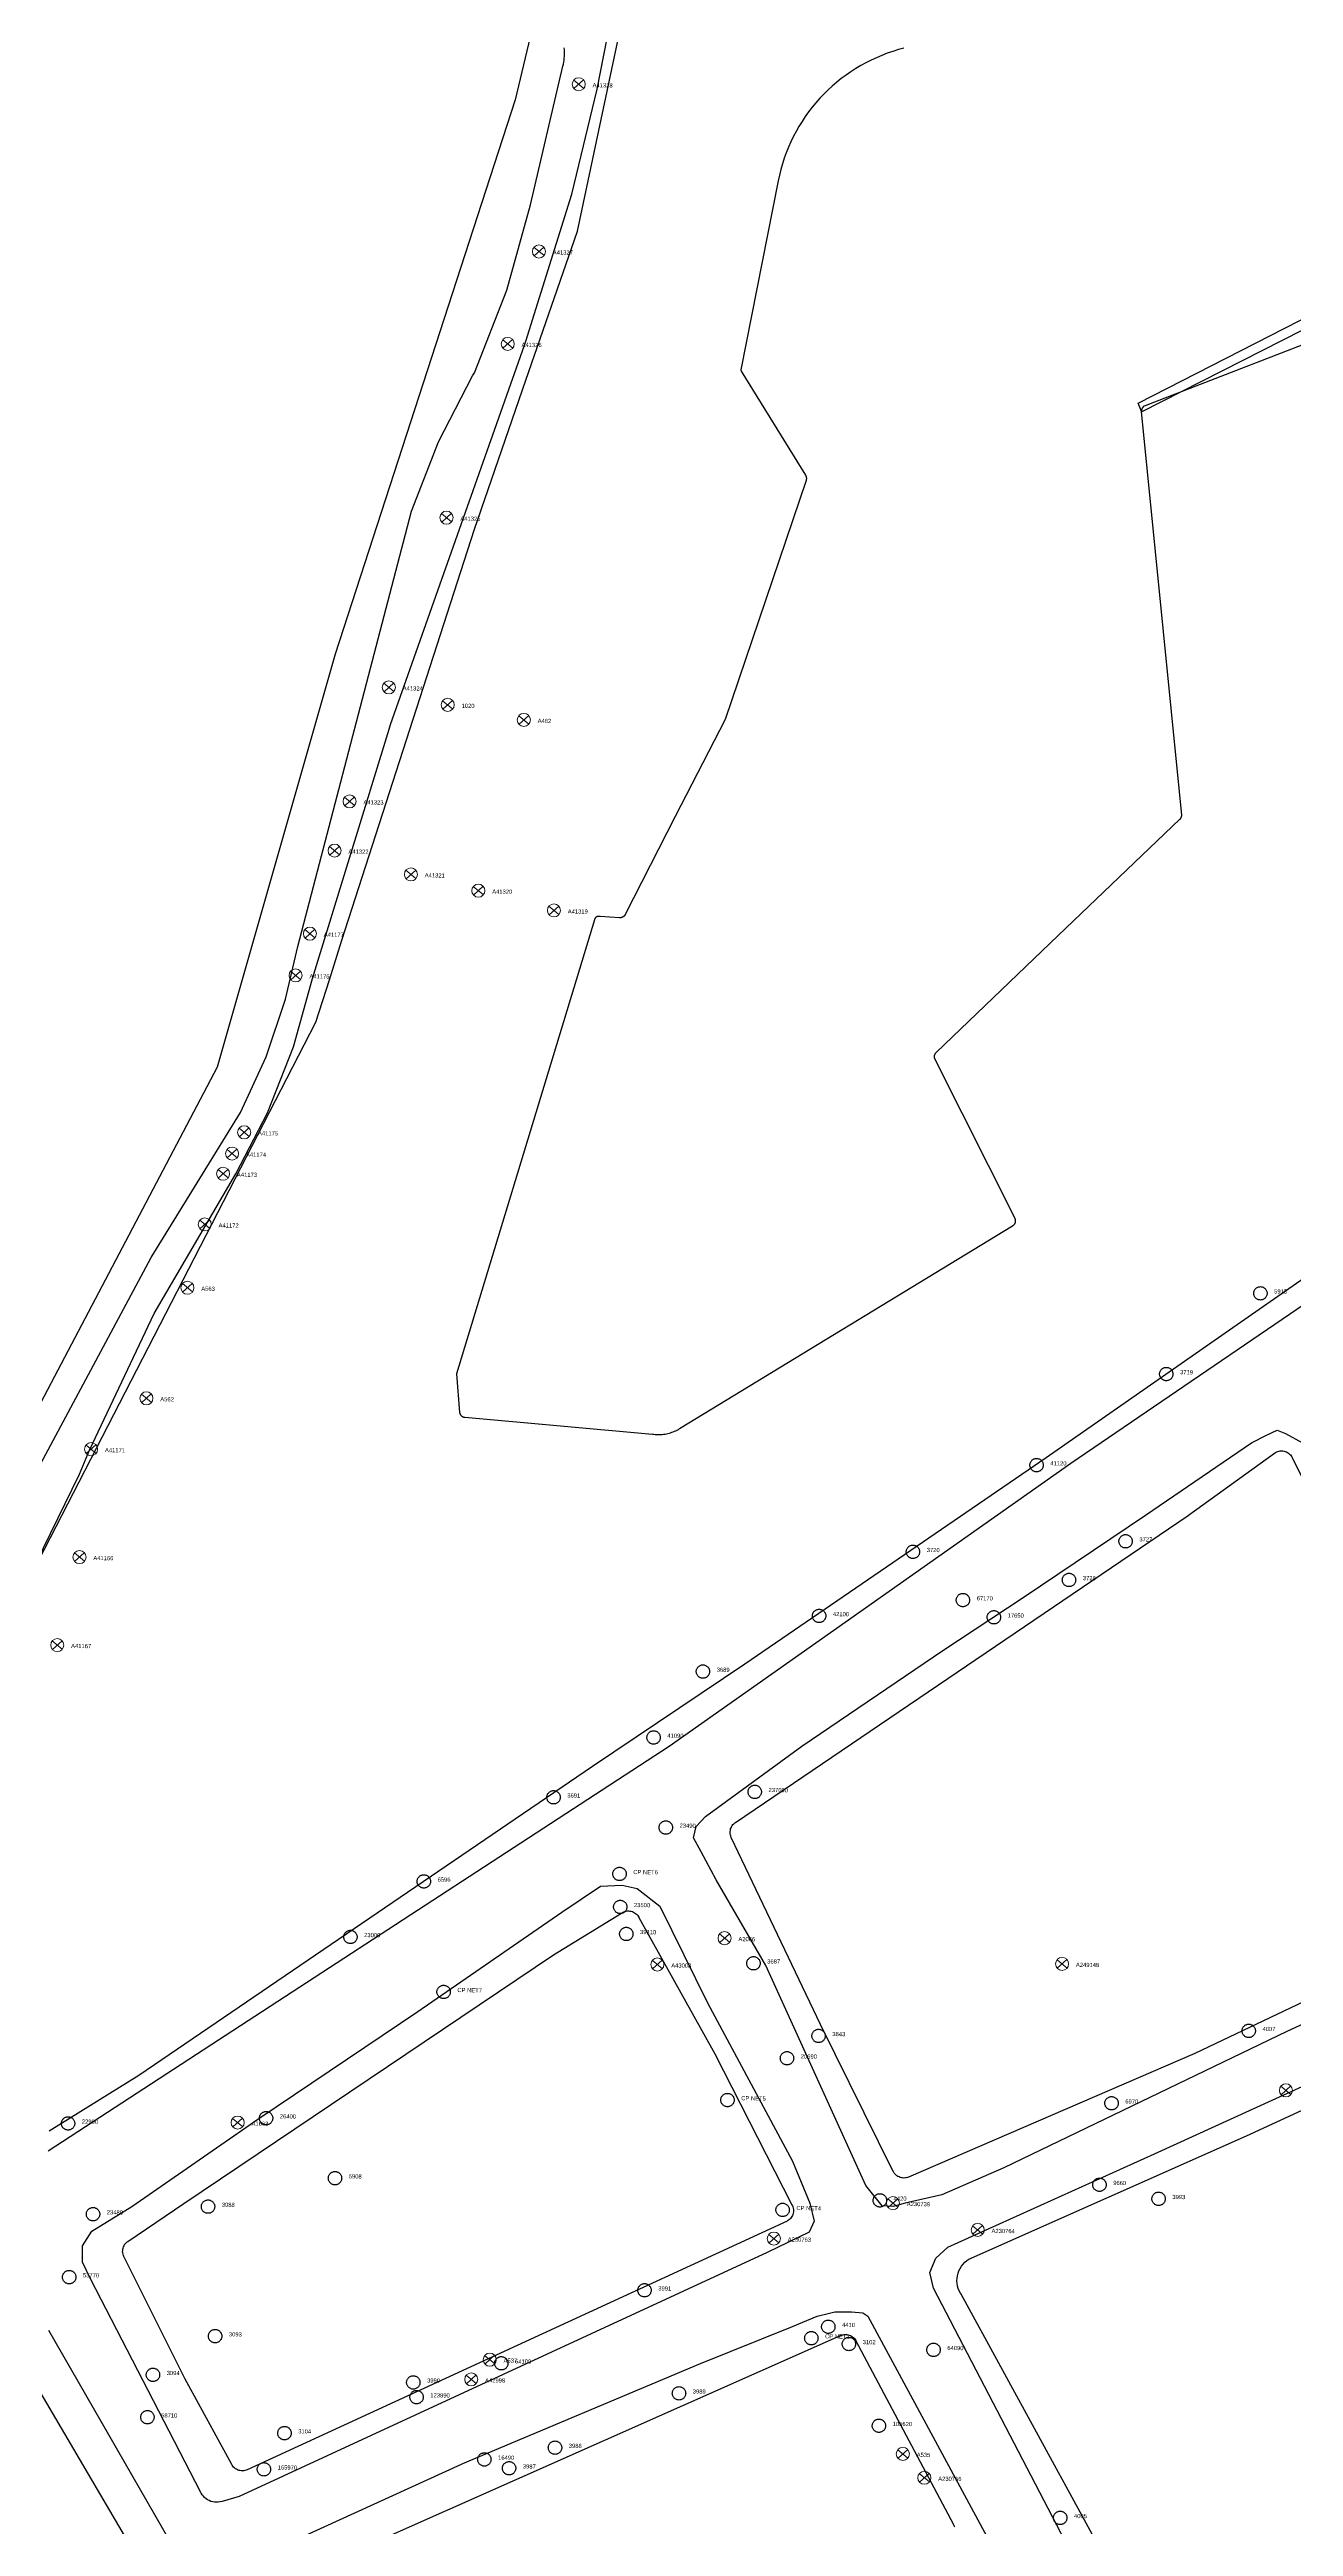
# Model space of a CAD drawing. Header units: millimetres. Extents: x 676447 to 689606, y 7455628 to 7463967.
# Drawn here: x 686660.9 to 686870, y 7459219.8 to 7459636 of the extents above; entities that cross this region are included whole.
import ezdxf

# ---------------------------------------------------------------- set-up
doc = ezdxf.new("R2010")
doc.units = ezdxf.units.MM
doc.header["$LTSCALE"] = 0.1
doc.header["$MEASUREMENT"] = 0
doc.linetypes.add('PHANTOM2', pattern=[1.25, 0.625, -0.125, 0.125, -0.125, 0.125, -0.125])
doc.layers.add('10.4-Postes', color=1, linetype='Continuous', lineweight=0)
for name, color, linetype in [('Caixas Subterrâneas', 5, 'Continuous'), ('LEGENDAS_INFRAESTRUTURAS', 7, 'Continuous'), ('MUB_MEIOFIO', 7, 'Continuous'), ('MUB_QUADRAS', 7, 'Continuous'), ('NOS_DE_INFRAESTRUTURA', 7, 'Continuous')]:
    doc.layers.add(name, color=color, linetype=linetype)
doc.styles.get("Standard").update_dxf_attribs({"font": 'arial.ttf'})

# ---------------------------------------------------------------- blocks, each defined once
blk = doc.blocks.new('MHMZ')
at = {"linetype": 'PHANTOM2'}
blk.add_circle((0, 0), 0.0000101, dxfattribs=at)
blk = doc.blocks.new('PTPT')
at = {"layer": '10.4-Postes', "color": 1, "linetype": 'PHANTOM2'}
for points in [[(-0.0000079, 0.0000104), (0.0000075, -0.000002)], [(0.000007, 0.0000109), (-0.0000074, -0.0000025)]]:
    blk.add_lwpolyline(points, dxfattribs=at)
at = {"layer": '10.4-Postes', "color": 1}
blk.add_circle((-0.0000002, 0.0000042), 0.00000987, dxfattribs=at)

msp = doc.modelspace()

# ---------------------------------------------------------------- linework, layer by layer
at = {"layer": 'MUB_MEIOFIO', "linetype": 'Continuous'}
for points in [[(686655.01, 7459374.25), (686665.94, 7459396.6), (686667.61, 7459400.62), (686678.48, 7459423.6), (686692.21, 7459447.1), (686697.53, 7459457.32), (686701.93, 7459468.42), (686705.14, 7459479.92), (686717.98, 7459521.82), (686718.24, 7459522.62), (686740.74, 7459586.32), (686740.97, 7459587.02), (686748.69, 7459611.74), (686752.97, 7459629.39), (686758.55, 7459657.98)], [(686657.35, 7459394.44), (686677.98, 7459433.05), (686693.03, 7459457.4), (686697.31, 7459466.73), (686700.59, 7459476.45), (686702.63, 7459485.28), (686721.73, 7459558.46), (686726.27, 7459570.08), (686732.01, 7459581.17), (686732.33, 7459581.72), (686737.79, 7459595.59), (686741.77, 7459609.95), (686747.21, 7459633.23), (686747.28, 7459633.57), (686747.34, 7459633.91), (686747.39, 7459634.25), (686747.43, 7459634.59), (686747.45, 7459634.93), (686747.47, 7459635.27), (686747.47, 7459635.62), (686747.46, 7459635.96), (686747.44, 7459636.3)], [(687073.94, 7459636.35), (687073.66, 7459635.67), (687073.31, 7459635.02), (687072.9, 7459634.42), (687072.43, 7459633.86), (687071.9, 7459633.35), (687071.32, 7459632.9), (687070.7, 7459632.52), (687070.04, 7459632.2), (687017.92, 7459610.33), (686930.35, 7459573.31), (686927.57, 7459571.93), (686925.72, 7459569.15), (686925.95, 7459565.8), (686927.68, 7459563.37), (686958.48, 7459492.38), (686959.41, 7459489.48), (686959.87, 7459486.82), (686948.18, 7459478.38), (686885.87, 7459434.72), (686832.57, 7459398.42), (686765.06, 7459350.83), (686660.69, 7459282.85)], [(686772.99, 7459328.45), (686770.44, 7459333.13), (686769.16, 7459335.47), (686769.59, 7459337.38), (686771.18, 7459339.08), (686787.35, 7459350.88), (686811.09, 7459366.96), (686824.59, 7459375.89), (686845.15, 7459389.73), (686862.92, 7459401.87), (686865.47, 7459403.15), (686867.28, 7459404), (686868.66, 7459403.46), (686871.54, 7459401.87)], [(686905.16, 7459319.62), (686868.9, 7459302.93), (686821.3, 7459280.05), (686810.88, 7459275.48), (686804.71, 7459274.1), (686802.69, 7459273.56), (686800.88, 7459273.67), (686798.12, 7459277.07), (686781.32, 7459314.06), (686772.99, 7459328.45)], [(686692.77, 7459224.82), (686689.91, 7459223.95), (686689.6, 7459223.88), (686689.29, 7459223.84), (686688.98, 7459223.83), (686688.67, 7459223.85), (686688.36, 7459223.9), (686688.05, 7459223.99), (686687.76, 7459224.11), (686687.49, 7459224.26), (686687.23, 7459224.43), (686686.99, 7459224.64), (686686.77, 7459224.86), (686686.58, 7459225.11), (686686.41, 7459225.38), (686686.37, 7459225.45), (686667.79, 7459261.4), (686666.48, 7459264.16), (686666.48, 7459264.82), (686666.48, 7459266.93), (686668.01, 7459269.38), (686674.75, 7459273.54), (686696.07, 7459288.3), (686722.81, 7459306.31), (686747.04, 7459323), (686753.52, 7459327.36), (686757.16, 7459327.56), (686759.67, 7459326.96), (686763.51, 7459323.99), (686771.51, 7459307.79), (686785.81, 7459281.13), (686788.72, 7459274.12), (686789.45, 7459271.08), (686788.59, 7459269.23), (686781.51, 7459265.79), (686692.77, 7459224.82)], [(686811.89, 7459266.68), (686846.66, 7459282.38), (686879.81, 7459297.49), (686898.01, 7459305.66), (686904.87, 7459308.83), (686907.67, 7459309.47), (686909.45, 7459309.47), (686912.5, 7459308.58), (686927.1, 7459279.76), (686939.68, 7459252.33), (686951.03, 7459227.58), (686951.08, 7459224.89), (686950.18, 7459222.59), (686935.89, 7459215.21), (686886.06, 7459186.08), (686862.02, 7459172.96), (686858.81, 7459172.73), (686856.49, 7459173.75), (686846.55, 7459189.89), (686833.09, 7459214.52), (686809.5, 7459259.8), (686808.87, 7459262.46), (686809.86, 7459264.85), (686811.89, 7459266.68)], [(686730.37, 7459230.36), (686770.34, 7459247.16), (686785.81, 7459253.4), (686789.92, 7459255.1), (686791.77, 7459255.53), (686792.9, 7459255.81), (686794.18, 7459255.81), (686795.74, 7459255.81), (686797.59, 7459255.67), (686798.44, 7459255.1), (686818.44, 7459218.09)], [(686660.73, 7459252.76), (686742.54, 7459110.5)], [(686698.09, 7459215.62), (686730.15, 7459230.26), (686730.37, 7459230.36)]]:
    msp.add_lwpolyline(points, dxfattribs=at)
at = {"layer": 'MUB_QUADRAS', "linetype": 'Continuous'}
for points in [[(686804.53, 7459636.27), (686803.59, 7459636.01), (686802.65, 7459635.72), (686801.72, 7459635.4), (686800.8, 7459635.05), (686799.9, 7459634.66), (686799.01, 7459634.25), (686798.13, 7459633.8), (686797.27, 7459633.33), (686796.43, 7459632.83), (686795.6, 7459632.29), (686794.79, 7459631.73), (686794, 7459631.15), (686793.24, 7459630.53), (686792.49, 7459629.89), (686791.77, 7459629.23), (686791.07, 7459628.54), (686790.39, 7459627.83), (686789.74, 7459627.09), (686789.11, 7459626.33), (686788.51, 7459625.55), (686787.94, 7459624.76), (686787.4, 7459623.94), (686786.88, 7459623.1), (686786.39, 7459622.25), (686785.93, 7459621.38), (686785.5, 7459620.5), (686785.11, 7459619.6), (686784.74, 7459618.69), (686784.4, 7459617.76), (686784.1, 7459616.83), (686783.83, 7459615.88), (686783.59, 7459614.93), (686783.38, 7459613.97), (686777.11, 7459582.22), (686777.11, 7459582.2), (686777.11, 7459582.18), (686777.12, 7459582.17), (686777.12, 7459582.15), (686777.12, 7459582.13), (686777.13, 7459582.11), (686777.13, 7459582.09), (686777.14, 7459582.08), (686777.14, 7459582.06), (686777.15, 7459582.04), (686777.16, 7459582.03), (686777.16, 7459582.01), (686777.17, 7459581.99), (686777.18, 7459581.98), (686777.19, 7459581.96), (686787.98, 7459564.5), (686788, 7459564.47), (686788.02, 7459564.43), (686788.03, 7459564.4), (686788.05, 7459564.36), (686788.06, 7459564.33), (686788.07, 7459564.29), (686788.08, 7459564.26), (686788.09, 7459564.22), (686788.1, 7459564.18), (686788.11, 7459564.14), (686788.12, 7459564.11), (686788.12, 7459564.07), (686788.13, 7459564.03), (686788.13, 7459563.99), (686788.13, 7459563.96), (686788.13, 7459563.92), (686788.13, 7459563.88), (686788.13, 7459563.84), (686788.12, 7459563.8), (686788.12, 7459563.77), (686788.11, 7459563.73), (686788.1, 7459563.69), (686788.09, 7459563.65), (686788.08, 7459563.62), (686788.07, 7459563.58), (686774.47, 7459523.41), (686766.07, 7459507.14), (686757.69, 7459490.66), (686757.67, 7459490.63), (686757.66, 7459490.6), (686757.64, 7459490.57), (686757.62, 7459490.54), (686757.6, 7459490.52), (686757.58, 7459490.49), (686757.56, 7459490.46), (686757.53, 7459490.44), (686757.51, 7459490.41), (686757.49, 7459490.39), (686757.46, 7459490.37), (686757.44, 7459490.34), (686757.41, 7459490.32), (686757.38, 7459490.3), (686757.35, 7459490.28), (686757.32, 7459490.27), (686757.3, 7459490.25), (686757.27, 7459490.23), (686757.24, 7459490.22), (686757.2, 7459490.2), (686757.17, 7459490.19), (686757.14, 7459490.18), (686757.11, 7459490.17), (686757.08, 7459490.16), (686757.04, 7459490.15), (686757.01, 7459490.14), (686756.98, 7459490.13), (686756.94, 7459490.13), (686756.91, 7459490.12), (686756.88, 7459490.12), (686756.84, 7459490.12), (686756.81, 7459490.12), (686756.77, 7459490.12), (686756.74, 7459490.12), (686753.45, 7459490.33), (686753.42, 7459490.34), (686753.4, 7459490.34), (686753.37, 7459490.35), (686753.34, 7459490.35), (686753.31, 7459490.35), (686753.29, 7459490.35), (686753.26, 7459490.35), (686753.23, 7459490.35), (686753.21, 7459490.35), (686753.18, 7459490.35), (686753.15, 7459490.35), (686753.12, 7459490.34), (686753.1, 7459490.34), (686753.07, 7459490.33), (686753.04, 7459490.32), (686753.02, 7459490.32), (686752.99, 7459490.31), (686752.97, 7459490.3), (686752.94, 7459490.29), (686752.92, 7459490.28), (686752.89, 7459490.26), (686752.87, 7459490.25), (686752.84, 7459490.24), (686752.82, 7459490.22), (686752.8, 7459490.21), (686752.78, 7459490.19), (686752.75, 7459490.17), (686752.73, 7459490.15), (686752.71, 7459490.14), (686752.69, 7459490.12), (686752.68, 7459490.1), (686752.66, 7459490.08), (686752.64, 7459490.06), (686752.62, 7459490.03), (686752.61, 7459490.01), (686752.59, 7459489.99), (686752.58, 7459489.97), (686752.56, 7459489.94), (686752.55, 7459489.92), (686752.54, 7459489.89), (686752.53, 7459489.87), (686752.52, 7459489.84), (686752.51, 7459489.82), (686752.5, 7459489.79), (686729.31, 7459413.47), (686729.82, 7459406.99), (686729.83, 7459406.96), (686729.84, 7459406.92), (686729.85, 7459406.89), (686729.86, 7459406.86), (686729.87, 7459406.82), (686729.88, 7459406.79), (686729.9, 7459406.76), (686729.91, 7459406.73), (686729.93, 7459406.7), (686729.94, 7459406.67), (686729.96, 7459406.64), (686729.98, 7459406.61), (686730, 7459406.58), (686730.02, 7459406.56), (686730.04, 7459406.53), (686730.06, 7459406.5), (686730.08, 7459406.48), (686730.11, 7459406.45), (686730.13, 7459406.43), (686730.16, 7459406.41), (686730.19, 7459406.38), (686730.21, 7459406.36), (686730.24, 7459406.34), (686730.27, 7459406.32), (686730.3, 7459406.31), (686730.33, 7459406.29), (686730.36, 7459406.27), (686730.39, 7459406.26), (686730.42, 7459406.24), (686730.45, 7459406.23), (686730.49, 7459406.22), (686730.52, 7459406.21), (686730.55, 7459406.2), (686730.58, 7459406.19), (686730.62, 7459406.18), (686730.65, 7459406.18), (686730.69, 7459406.17), (686730.72, 7459406.17), (686762.24, 7459403.35), (686762.48, 7459403.31), (686762.72, 7459403.29), (686762.96, 7459403.27), (686763.19, 7459403.27), (686763.43, 7459403.27), (686763.67, 7459403.28), (686763.91, 7459403.3), (686764.14, 7459403.32), (686764.38, 7459403.36), (686764.61, 7459403.4), (686764.85, 7459403.45), (686765.08, 7459403.51), (686765.31, 7459403.57), (686765.53, 7459403.65), (686765.75, 7459403.73), (686765.97, 7459403.82), (686766.19, 7459403.92), (686766.4, 7459404.03), (686766.61, 7459404.14), (686766.82, 7459404.26), (686822.79, 7459438.37), (686822.82, 7459438.38), (686822.84, 7459438.4), (686822.87, 7459438.41), (686822.9, 7459438.43), (686822.92, 7459438.45), (686822.95, 7459438.47), (686822.97, 7459438.49), (686822.99, 7459438.51), (686823.02, 7459438.53), (686823.04, 7459438.55), (686823.06, 7459438.57), (686823.08, 7459438.59), (686823.1, 7459438.62), (686823.12, 7459438.64), (686823.14, 7459438.67), (686823.15, 7459438.69), (686823.17, 7459438.72), (686823.18, 7459438.74), (686823.2, 7459438.77), (686823.21, 7459438.8), (686823.22, 7459438.83), (686823.24, 7459438.86), (686823.25, 7459438.88), (686823.26, 7459438.91), (686823.26, 7459438.94), (686823.27, 7459438.97), (686823.28, 7459439), (686823.28, 7459439.03), (686823.29, 7459439.06), (686823.29, 7459439.09), (686823.29, 7459439.12), (686823.29, 7459439.16), (686823.29, 7459439.19), (686823.29, 7459439.22), (686823.29, 7459439.25), (686823.29, 7459439.28), (686823.28, 7459439.31), (686823.28, 7459439.34), (686823.27, 7459439.37), (686823.26, 7459439.4), (686823.26, 7459439.43), (686823.25, 7459439.46), (686823.24, 7459439.49), (686823.23, 7459439.51), (686823.21, 7459439.54), (686823.2, 7459439.57), (686809.84, 7459466.21), (686809.82, 7459466.24), (686809.8, 7459466.27), (686809.79, 7459466.3), (686809.77, 7459466.33), (686809.75, 7459466.36), (686809.74, 7459466.39), (686809.73, 7459466.42), (686809.72, 7459466.46), (686809.7, 7459466.49), (686809.69, 7459466.52), (686809.69, 7459466.55), (686809.68, 7459466.59), (686809.67, 7459466.62), (686809.67, 7459466.66), (686809.66, 7459466.69), (686809.66, 7459466.72), (686809.66, 7459466.76), (686809.66, 7459466.79), (686809.66, 7459466.83), (686809.66, 7459466.86), (686809.67, 7459466.9), (686809.67, 7459466.93), (686809.68, 7459466.96), (686809.68, 7459467), (686809.69, 7459467.03), (686809.7, 7459467.06), (686809.71, 7459467.1), (686809.72, 7459467.13), (686809.73, 7459467.16), (686809.75, 7459467.19), (686809.76, 7459467.22), (686809.78, 7459467.25), (686809.79, 7459467.28), (686809.81, 7459467.31), (686809.83, 7459467.34), (686809.85, 7459467.37), (686809.87, 7459467.4), (686809.89, 7459467.43), (686809.92, 7459467.45), (686809.94, 7459467.48), (686809.96, 7459467.5), (686830.45, 7459487.11), (686850.9, 7459506.67), (686850.92, 7459506.69), (686850.94, 7459506.71), (686850.96, 7459506.73), (686850.98, 7459506.75), (686851, 7459506.77), (686851.02, 7459506.79), (686851.04, 7459506.81), (686851.06, 7459506.83), (686851.07, 7459506.85), (686851.09, 7459506.88), (686851.1, 7459506.9), (686851.12, 7459506.93), (686851.13, 7459506.95), (686851.14, 7459506.98), (686851.15, 7459507), (686851.16, 7459507.03), (686851.17, 7459507.06), (686851.18, 7459507.08), (686851.19, 7459507.11), (686851.2, 7459507.14), (686851.2, 7459507.17), (686851.21, 7459507.19), (686851.21, 7459507.22), (686851.21, 7459507.25), (686851.21, 7459507.28), (686851.21, 7459507.31), (686851.21, 7459507.33), (686851.21, 7459507.36), (686851.21, 7459507.39), (686844.44, 7459575.14), (687027.45, 7459668.2)], [(686659.12, 7459382.15), (686705.66, 7459472.6), (686708, 7459479.69), (686710.06, 7459486.35), (686732.34, 7459555.41), (686740.99, 7459580.47), (686749.64, 7459605.51), (686757.23, 7459641.18)], [(686741.98, 7459639.34), (686739.16, 7459627.6), (686708.92, 7459534.43), (686689.11, 7459464.99), (686633.18, 7459358.8)], [(686880.83, 7459589.98), (686844.93, 7459576.11), (686844.9, 7459576.09), (686844.87, 7459576.07), (686844.84, 7459576.05), (686844.82, 7459576.03), (686844.79, 7459576.01), (686844.76, 7459575.98), (686844.74, 7459575.96), (686844.71, 7459575.93), (686844.69, 7459575.91), (686844.67, 7459575.88), (686844.64, 7459575.86), (686844.62, 7459575.83), (686844.6, 7459575.8), (686844.58, 7459575.77), (686844.57, 7459575.74), (686844.55, 7459575.71), (686844.53, 7459575.68), (686844.52, 7459575.65), (686844.51, 7459575.62), (686844.49, 7459575.58), (686844.48, 7459575.55), (686844.47, 7459575.52), (686844.46, 7459575.48), (686844.46, 7459575.45), (686844.45, 7459575.42), (686844.44, 7459575.38), (686844.44, 7459575.35), (686844.44, 7459575.31), (686844.44, 7459575.28), (686844.43, 7459575.24), (686844.44, 7459575.21), (686844.44, 7459575.17), (686843.91, 7459576.6), (686935.14, 7459623.26)], [(686880.83, 7459589.98), (686844.93, 7459576.11), (686844.9, 7459576.09), (686844.87, 7459576.07), (686844.84, 7459576.05), (686844.82, 7459576.03), (686844.79, 7459576.01), (686844.76, 7459575.98), (686844.74, 7459575.96), (686844.71, 7459575.93), (686844.69, 7459575.91), (686844.67, 7459575.88), (686844.64, 7459575.86), (686844.62, 7459575.83), (686844.6, 7459575.8), (686844.58, 7459575.77), (686844.57, 7459575.74), (686844.55, 7459575.71), (686844.53, 7459575.68), (686844.52, 7459575.65), (686844.51, 7459575.62), (686844.49, 7459575.58), (686844.48, 7459575.55), (686844.47, 7459575.52), (686844.46, 7459575.48), (686844.46, 7459575.45), (686844.45, 7459575.42), (686844.44, 7459575.38), (686844.44, 7459575.35), (686844.44, 7459575.31), (686844.44, 7459575.28), (686844.43, 7459575.24), (686844.44, 7459575.21), (686844.44, 7459575.17), (686843.91, 7459576.6), (686935.14, 7459623.26)], [(686891.92, 7459443.56), (686828.43, 7459399.38), (686777.79, 7459364.7), (686752.16, 7459347.46), (686675.91, 7459295.55), (686660.86, 7459286.19)], [(686775.51, 7459335.56), (686775.43, 7459335.75), (686775.37, 7459335.95), (686775.33, 7459336.16), (686775.32, 7459336.37), (686775.32, 7459336.58), (686775.35, 7459336.78), (686775.4, 7459336.99), (686775.47, 7459337.18), (686775.56, 7459337.37), (686775.67, 7459337.55), (686775.79, 7459337.72), (686775.94, 7459337.87), (686776.1, 7459338.01), (686776.19, 7459338.07), (686852.29, 7459389.66), (686852.33, 7459389.7), (686866.82, 7459400.14), (686867, 7459400.26), (686867.18, 7459400.35), (686867.38, 7459400.42), (686867.58, 7459400.48), (686867.79, 7459400.51), (686868, 7459400.52), (686868.21, 7459400.51), (686868.41, 7459400.48), (686868.61, 7459400.42), (686868.81, 7459400.34), (686869, 7459400.25), (686869.17, 7459400.13), (686869.33, 7459400), (686869.48, 7459399.85), (686869.61, 7459399.69), (686869.73, 7459399.51), (686869.78, 7459399.41), (686906.08, 7459326.53)], [(686905.15, 7459323.84), (686853.43, 7459299.27), (686805.32, 7459278.48), (686805.13, 7459278.41), (686804.92, 7459278.36), (686804.72, 7459278.33), (686804.51, 7459278.32), (686804.3, 7459278.33), (686804.09, 7459278.37), (686803.89, 7459278.42), (686803.7, 7459278.5), (686803.51, 7459278.6), (686803.34, 7459278.71), (686803.17, 7459278.85), (686803.03, 7459279), (686802.9, 7459279.16), (686802.79, 7459279.34), (686802.74, 7459279.43), (686790.49, 7459304.14), (686775.51, 7459335.56)], [(686673.42, 7459265.13), (686673.34, 7459265.33), (686673.28, 7459265.53), (686673.23, 7459265.73), (686673.21, 7459265.94), (686673.22, 7459266.15), (686673.24, 7459266.36), (686673.28, 7459266.56), (686673.35, 7459266.76), (686673.44, 7459266.95), (686673.54, 7459267.13), (686673.67, 7459267.3), (686673.81, 7459267.45), (686673.97, 7459267.59), (686674.09, 7459267.68), (686683.47, 7459274.05), (686745.63, 7459315.84), (686757.08, 7459322.86), (686757.25, 7459322.97), (686757.44, 7459323.06), (686757.64, 7459323.13), (686757.85, 7459323.17), (686758.05, 7459323.2), (686758.26, 7459323.21), (686758.47, 7459323.19), (686758.68, 7459323.15), (686758.88, 7459323.09), (686759.07, 7459323.01), (686759.25, 7459322.91), (686759.43, 7459322.79), (686759.58, 7459322.65), (686759.73, 7459322.5), (686759.85, 7459322.33), (686759.96, 7459322.15), (686759.99, 7459322.1), (686772.76, 7459299.2), (686785.7, 7459273.84), (686785.79, 7459273.65), (686785.87, 7459273.46), (686785.92, 7459273.26), (686785.96, 7459273.05), (686785.97, 7459272.84), (686785.96, 7459272.63), (686785.92, 7459272.43), (686785.87, 7459272.22), (686785.79, 7459272.03), (686785.7, 7459271.84), (686785.58, 7459271.67), (686785.45, 7459271.5), (686785.3, 7459271.36), (686785.14, 7459271.23), (686784.97, 7459271.11), (686784.91, 7459271.08), (686694.15, 7459229.3), (686693.96, 7459229.22), (686693.76, 7459229.16), (686693.55, 7459229.13), (686693.34, 7459229.11), (686693.13, 7459229.12), (686692.92, 7459229.15), (686692.72, 7459229.2), (686692.52, 7459229.27), (686692.34, 7459229.37), (686692.16, 7459229.48), (686691.99, 7459229.61), (686691.84, 7459229.75), (686691.71, 7459229.91), (686691.59, 7459230.09), (686691.55, 7459230.16), (686683.67, 7459244.64), (686673.42, 7459265.13)], [(686814.14, 7459258.79), (686814.03, 7459258.96), (686813.83, 7459259.35), (686813.66, 7459259.75), (686813.54, 7459260.17), (686813.47, 7459260.6), (686813.44, 7459261.03), (686813.45, 7459261.47), (686813.51, 7459261.9), (686813.62, 7459262.33), (686813.77, 7459262.74), (686813.96, 7459263.13), (686814.19, 7459263.5), (686814.46, 7459263.84), (686814.76, 7459264.16), (686815.1, 7459264.44), (686815.46, 7459264.68), (686862.11, 7459285.44), (686907.52, 7459306.37)], [(686854.13, 7459185.54), (686814.14, 7459258.79)], [(686653.77, 7459251.77), (686737.54, 7459109.06), (686737.68, 7459108.78), (686737.8, 7459108.49), (686737.88, 7459108.19), (686737.93, 7459107.88), (686737.95, 7459107.56), (686737.93, 7459107.25), (686737.89, 7459106.94), (686737.81, 7459106.63), (686737.7, 7459106.34), (686737.56, 7459106.06), (686737.39, 7459105.79), (686737.19, 7459105.55), (686736.97, 7459105.33), (686736.73, 7459105.13), (686736.48, 7459104.96), (686597.3, 7459022.66)], [(686714.34, 7459216.59), (686793.89, 7459251.86), (686794.08, 7459251.93), (686794.29, 7459251.99), (686794.49, 7459252.02), (686794.7, 7459252.03), (686794.91, 7459252.02), (686795.12, 7459251.98), (686795.32, 7459251.93), (686795.52, 7459251.85), (686795.7, 7459251.76), (686795.88, 7459251.64), (686796.04, 7459251.51), (686796.19, 7459251.36), (686796.32, 7459251.2), (686796.43, 7459251.02), (686796.46, 7459250.97), (686812.85, 7459220.11), (686812.94, 7459219.92), (686813.01, 7459219.72)]]:
    msp.add_lwpolyline(points, dxfattribs=at)

# ---------------------------------------------------------------- block references
at = {"layer": 'Caixas Subterrâneas', "color": 40}
for p, xscale, yscale, zscale, rotation in [((686864.44, 7459427), 111319.4907932736, 111319.4907932736, 111319.4907932736, 359.2887057625566), ((686848.62, 7459413.44), 111319.4907932736, 111319.4907932736, 111319.4907932736, 359.2887617245112), ((686826.82, 7459398.13), 111319.4907932736, 111319.4907932736, 111319.4907932736, 359.2888398880065), ((686841.78, 7459385.33), 111319.4907932735, 111319.4907932735, 111319.4907932735, 359.28877896879), ((686806.04, 7459383.56), 111319.4907932735, 111319.4907932735, 111319.4907932735, 359.2889143674439), ((686832.27, 7459378.83), 111319.4907932735, 111319.4907932735, 111319.4907932735, 359.2888131198453), ((686790.27, 7459372.79), 111319.4907932736, 111319.4907932736, 111319.4907932736, 359.288971026561), ((686814.44, 7459375.45), 111319.4907932736, 111319.4907932736, 111319.4907932736, 359.2888798812648), ((686819.64, 7459372.56), 111319.4907932736, 111319.4907932736, 111319.4907932736, 359.2888592194937), ((686770.74, 7459363.44), 111319.4907932736, 111319.4907932736, 111319.4907932736, 359.2890423810562), ((686762.45, 7459352.36), 111319.4907932736, 111319.4907932736, 111319.4907932736, 359.289070457525), ((686779.45, 7459343.22), 111319.4907932735, 111319.4907932735, 111319.4907932735, 359.2890029714398), ((686745.63, 7459342.31), 111319.4907932736, 111319.4907932736, 111319.4907932736, 359.2891313361782), ((686764.5, 7459337.23), 111319.4907932736, 111319.4907932736, 111319.4907932736, 359.2890579752909), ((686723.83, 7459328.17), 111319.4907932736, 111319.4907932736, 111319.4907932736, 359.2892098316477), ((686756.72, 7459329.43), 111319.4907932735, 111319.4907932735, 111319.4907932735, 359.2890851067159), ((686756.84, 7459323.89), 111319.4907932735, 111319.4907932735, 111319.4907932735, 359.2890829228542), ((686711.49, 7459318.84), 111319.4907932736, 111319.4907932736, 111319.4907932736, 359.2892538738669), ((686757.86, 7459319.34), 111319.4907932736, 111319.4907932736, 111319.4907932736, 359.2890776609427), ((686779.24, 7459314.41), 111319.4907932735, 111319.4907932735, 111319.4907932735, 359.2889947949325), ((686727.16, 7459309.6), 111319.4907932736, 111319.4907932736, 111319.4907932736, 359.2891913904075), ((686790.18, 7459302.21), 111319.4907932735, 111319.4907932735, 111319.4907932735, 359.2889493532837), ((686862.48, 7459303.06), 111319.4907932735, 111319.4907932735, 111319.4907932735, 359.2886746000917), ((686784.87, 7459298.45), 111319.4907932736, 111319.4907932736, 111319.4907932736, 359.2889683727867), ((686774.87, 7459291.43), 111319.4907932735, 111319.4907932735, 111319.4907932735, 359.2890042561769), ((686839.42, 7459290.89), 111319.4907932735, 111319.4907932735, 111319.4907932735, 359.2887585202749), ((686664.04, 7459287.5), 111319.4907932736, 111319.4907932736, 111319.4907932736, 359.2894246390166), ((686697.32, 7459288.38), 111319.4907932735, 111319.4907932735, 111319.4907932735, 359.2892982897781), ((686708.9, 7459278.3), 111319.4907932736, 111319.4907932736, 111319.4907932736, 359.2892510964738), ((686837.39, 7459277.19), 111319.4907932736, 111319.4907932736, 111319.4907932736, 359.2887619465664), ((686687.56, 7459273.52), 111319.4907932736, 111319.4907932736, 111319.4907932736, 359.2893308014812), ((686784.14, 7459272.97), 111319.4907932736, 111319.4907932736, 111319.4907932736, 359.2889632105206), ((686800.48, 7459274.57), 111319.4907932735, 111319.4907932735, 111319.4907932735, 359.2889015555226), ((686847.33, 7459274.83), 111319.4907932736, 111319.4907932736, 111319.4907932736, 359.2887234333344), ((686668.23, 7459272.25), 111319.4907932736, 111319.4907932736, 111319.4907932736, 359.2894039549507), ((686664.22, 7459261.67), 111319.4907932735, 111319.4907932735, 111319.4907932735, 359.2894159157988), ((686760.92, 7459259.46), 111319.4907932736, 111319.4907932736, 111319.4907932736, 359.289047358719), ((686688.75, 7459251.75), 111319.4907932736, 111319.4907932736, 111319.4907932736, 359.2893195020501), ((686791.81, 7459253.33), 111319.4907932736, 111319.4907932736, 111319.4907932736, 359.2889279104432), ((686788.96, 7459251.41), 111319.4907932736, 111319.4907932736, 111319.4907932736, 359.2889381455806), ((686795.28, 7459250.43), 111319.4907932736, 111319.4907932736, 111319.4907932736, 359.2889138082762), ((686809.5, 7459249.45), 111319.4907932736, 111319.4907932736, 111319.4907932736, 359.2888594188224), ((686678.3, 7459245.25), 111319.4907932735, 111319.4907932735, 111319.4907932735, 359.2893572356121), ((686722.06, 7459243.97), 111319.4907932736, 111319.4907932736, 111319.4907932736, 359.2891903451242), ((686736.85, 7459247.19), 111319.4907932736, 111319.4907932736, 111319.4907932736, 359.2891350807511), ((686722.61, 7459241.5), 111319.4907932735, 111319.4907932735, 111319.4907932735, 359.2891874693781), ((686766.72, 7459242.14), 111319.4907932736, 111319.4907932736, 111319.4907932736, 359.2890198806226), ((686677.37, 7459238.13), 111319.4907932736, 111319.4907932736, 111319.4907932736, 359.2893585429629), ((686700.41, 7459235.45), 111319.4907932736, 111319.4907932736, 111319.4907932736, 359.2892700680412), ((686800.32, 7459236.69), 111319.4907932735, 111319.4907932735, 111319.4907932735, 359.2888903704894), ((686734, 7459231.03), 111319.4907932736, 111319.4907932736, 111319.4907932736, 359.2891408789084), ((686745.88, 7459233.01), 111319.4907932736, 111319.4907932736, 111319.4907932736, 359.2890963173386), ((686696.95, 7459229.37), 111319.4907932735, 111319.4907932735, 111319.4907932735, 359.2892813172962), ((686738.16, 7459229.55), 111319.4907932736, 111319.4907932736, 111319.4907932736, 359.2891245932638), ((686830.79, 7459221.21), 111319.4907932736, 111319.4907932736, 111319.4907932736, 359.2887696357881)]:
    msp.add_blockref('MHMZ', p, dxfattribs=dict(at, xscale=xscale, yscale=yscale, zscale=zscale, rotation=rotation))
at = {"layer": 'NOS_DE_INFRAESTRUTURA', "color": 1}
for p, xscale, yscale, zscale, rotation in [((686749.88, 7459629.72), 111319.4907932735, 111319.4907932735, 111319.4907932735, 359.2892047179458), ((686743.2, 7459601.62), 111319.4907932735, 111319.4907932735, 111319.4907932735, 359.2892213732699), ((686737.95, 7459586.09), 111319.4907932736, 111319.4907932736, 111319.4907932736, 359.2892364771741), ((686727.66, 7459556.89), 111319.4907932736, 111319.4907932736, 111319.4907932736, 359.2892665321237), ((686717.97, 7459528.37), 111319.4907932735, 111319.4907932735, 111319.4907932735, 359.2892945248543), ((686727.86, 7459525.43), 111319.4907932736, 111319.4907932736, 111319.4907932736, 359.2892559747384), ((686740.66, 7459522.9), 111319.4907932735, 111319.4907932735, 111319.4907932735, 359.2892065062996), ((686711.37, 7459509.21), 111319.4907932736, 111319.4907932736, 111319.4907932736, 359.2893136428733), ((686708.85, 7459500.93), 111319.4907932736, 111319.4907932736, 111319.4907932736, 359.289320649267), ((686721.67, 7459496.94), 111319.4907932735, 111319.4907932735, 111319.4907932735, 359.2892706608963), ((686733.01, 7459494.2), 111319.4907932736, 111319.4907932736, 111319.4907932736, 359.2892266674916), ((686745.71, 7459490.88), 111319.4907932736, 111319.4907932736, 111319.4907932736, 359.2891772940122), ((686704.7, 7459486.98), 111319.4907932736, 111319.4907932736, 111319.4907932736, 359.2893320902815), ((686702.29, 7459479.96), 111319.4907932735, 111319.4907932735, 111319.4907932735, 359.2893390577381), ((686693.65, 7459453.59), 111319.4907932736, 111319.4907932736, 111319.4907932736, 359.2893637111318), ((686691.62, 7459450.02), 111319.4907932736, 111319.4907932736, 111319.4907932736, 359.2893703369497), ((686690.11, 7459446.63), 111319.4907932735, 111319.4907932735, 111319.4907932735, 359.2893750068824), ((686687.02, 7459438.11), 111319.4907932736, 111319.4907932736, 111319.4907932736, 359.2893841385117), ((686684.11, 7459427.47), 111319.4907932736, 111319.4907932736, 111319.4907932736, 359.2893918681573), ((686677.22, 7459408.89), 111319.4907932736, 111319.4907932736, 111319.4907932736, 359.2894122849465), ((686667.92, 7459400.34), 111319.4907932736, 111319.4907932736, 111319.4907932736, 359.289445028922), ((686665.97, 7459382.21), 111319.4907932736, 111319.4907932736, 111319.4907932736, 359.2894467810867), ((686662.23, 7459367.42), 111319.4907932736, 111319.4907932736, 111319.4907932736, 359.2894563983126), ((686774.39, 7459318.17), 111319.4907932736, 111319.4907932736, 111319.4907932736, 359.2890144011217), ((686763.1, 7459313.74), 111319.4907932736, 111319.4907932736, 111319.4907932736, 359.2890559799758), ((686831.12, 7459313.84), 111319.4907932735, 111319.4907932735, 111319.4907932735, 359.2887972452098), ((686868.74, 7459292.59), 111319.4907932735, 111319.4907932735, 111319.4907932735, 359.2886474922902), ((686692.56, 7459287.17), 111319.4907932736, 111319.4907932736, 111319.4907932736, 359.2893160114009), ((686802.69, 7459273.65), 111319.4907932736, 111319.4907932736, 111319.4907932736, 359.2888928685752), ((686816.94, 7459269.13), 111319.4907932736, 111319.4907932736, 111319.4907932736, 359.2888372301091), ((686782.68, 7459267.68), 111319.4907932736, 111319.4907932736, 111319.4907932736, 359.2889671372195), ((686734.92, 7459247.33), 111319.4907932735, 111319.4907932735, 111319.4907932735, 359.2891424642486), ((686731.82, 7459244.02), 111319.4907932735, 111319.4907932735, 111319.4907932735, 359.2891532426925), ((686804.36, 7459231.49), 111319.4907932736, 111319.4907932736, 111319.4907932736, 359.2888733898252), ((686807.97, 7459227.48), 111319.4907932736, 111319.4907932736, 111319.4907932736, 359.2888583854792)]:
    msp.add_blockref('PTPT', p, dxfattribs=dict(at, xscale=xscale, yscale=yscale, zscale=zscale, rotation=rotation))

# ---------------------------------------------------------------- texts
at = {"layer": 'LEGENDAS_INFRAESTRUTURAS', "color": 1}
for s, rotation, p in [('A41328', 359.2892, (686752.19, 7459629.69)), ('A41327', 359.2892, (686745.51, 7459601.6)), ('A41326', 359.2892, (686740.26, 7459586.06)), ('A41325', 359.2893, (686729.97, 7459556.86)), ('A41324', 359.2893, (686720.28, 7459528.34)), ('1020', 359.2892, (686730.17, 7459525.4)), ('A462', 359.2892, (686742.97, 7459522.87)), ('A41323', 359.2893, (686713.68, 7459509.18)), ('A41322', 359.2893, (686711.16, 7459500.91)), ('A41321', 359.2893, (686723.98, 7459496.91)), ('A41320', 359.2892, (686735.32, 7459494.18)), ('A41319', 359.2892, (686748.02, 7459490.85)), ('A41177', 359.2893, (686707.01, 7459486.95)), ('A41176', 359.2893, (686704.6, 7459479.94)), ('A41175', 359.2894, (686695.96, 7459453.57)), ('A41174', 359.2894, (686693.93, 7459449.99)), ('A41173', 359.2894, (686692.42, 7459446.6)), ('A41172', 359.2894, (686689.33, 7459438.08)), ('A563', 359.2894, (686686.42, 7459427.44)), ('A562', 359.2894, (686679.53, 7459408.86)), ('A41171', 359.2894, (686670.23, 7459400.31)), ('A41166', 359.2894, (686668.28, 7459382.18)), ('A41167', 359.2894, (686664.54, 7459367.4)), ('A2066', 359.289, (686776.7, 7459318.14)), ('A43008', 359.289, (686765.41, 7459313.71)), ('A249148', 359.2888, (686833.43, 7459313.81)), ('A1663', 359.2893, (686694.87, 7459287.14)), ('A230739', 359.2889, (686805, 7459273.62)), ('A230764', 359.2888, (686819.25, 7459269.1)), ('A230763', 359.289, (686784.99, 7459267.65)), ('A42998', 359.2891, (686734.13, 7459243.99)), ('A537', 359.2891, (686737.23, 7459247.31)), ('A535', 359.2889, (686806.67, 7459231.46)), ('A230766', 359.2888, (686810.28, 7459227.45))]:
    msp.add_text(s, height=0.7, rotation=rotation, dxfattribs=at).set_placement(p)
at = {"layer": 'LEGENDAS_INFRAESTRUTURAS', "color": 5}
for s, rotation, p in [('5915', 359.2887, (686866.75, 7459426.98)), ('3719', 359.2888, (686850.93, 7459413.41)), ('41120', 359.2888, (686829.13, 7459398.1)), ('3727', 359.2888, (686844.09, 7459385.31)), ('3720', 359.2889, (686808.35, 7459383.53)), ('3728', 359.2888, (686834.58, 7459378.8)), ('67170', 359.2889, (686816.75, 7459375.42)), ('42100', 359.289, (686792.58, 7459372.76)), ('17650', 359.2889, (686821.95, 7459372.53)), ('3689', 359.289, (686773.05, 7459363.41)), ('41090', 359.2891, (686764.76, 7459352.33)), ('3691', 359.2891, (686747.94, 7459342.28)), ('237690', 359.289, (686781.76, 7459343.19)), ('23490', 359.289, (686766.81, 7459337.2)), ('6596', 359.2892, (686726.14, 7459328.14)), ('CP NET6', 359.2891, (686759.03, 7459329.4)), ('23500', 359.2891, (686759.15, 7459323.86)), ('23000', 359.2892, (686713.8, 7459318.81)), ('39110', 359.2891, (686760.17, 7459319.32)), ('3687', 359.289, (686781.54, 7459314.38)), ('CP NET7', 359.2892, (686729.47, 7459309.57)), ('3843', 359.2889, (686792.49, 7459302.18)), ('4007', 359.2887, (686864.79, 7459303.03)), ('20690', 359.289, (686787.18, 7459298.42)), ('CP NET5', 359.289, (686777.18, 7459291.4)), ('6970', 359.2887, (686841.73, 7459290.86)), ('22990', 359.2894, (686666.35, 7459287.47)), ('26400', 359.2893, (686699.63, 7459288.35)), ('5908', 359.2892, (686711.21, 7459278.27)), ('9660', 359.2888, (686839.7, 7459277.16)), ('3088', 359.2893, (686689.87, 7459273.49)), ('CP NET4', 359.289, (686786.45, 7459272.94)), ('4420', 359.2889, (686802.79, 7459274.54)), ('3993', 359.2887, (686849.64, 7459274.8)), ('23480', 359.2894, (686670.54, 7459272.22)), ('53770', 359.2894, (686666.53, 7459261.65)), ('3991', 359.289, (686763.23, 7459259.43)), ('4410', 359.2889, (686794.12, 7459253.3)), ('3093', 359.2893, (686691.06, 7459251.72)), ('CP NET3', 359.2889, (686791.27, 7459251.38)), ('3102', 359.2889, (686797.59, 7459250.41)), ('64090', 359.2889, (686811.81, 7459249.42)), ('3094', 359.2893, (686680.61, 7459245.22)), ('3990', 359.2892, (686724.37, 7459243.95)), ('64100', 359.2891, (686739.16, 7459247.16)), ('123890', 359.2892, (686724.92, 7459241.47)), ('3989', 359.289, (686769.03, 7459242.11)), ('58710', 359.2893, (686679.68, 7459238.1)), ('3104', 359.2893, (686702.72, 7459235.42)), ('105620', 359.2889, (686802.63, 7459236.66)), ('3988', 359.2891, (686748.19, 7459232.98)), ('165970', 359.2893, (686699.26, 7459229.34)), ('16490', 359.2891, (686736.31, 7459231)), ('3987', 359.2891, (686740.47, 7459229.52)), ('4005', 359.2888, (686833.1, 7459221.18))]:
    msp.add_text(s, height=0.7, rotation=rotation, dxfattribs=at).set_placement(p)

doc.saveas('drawing.dxf')
